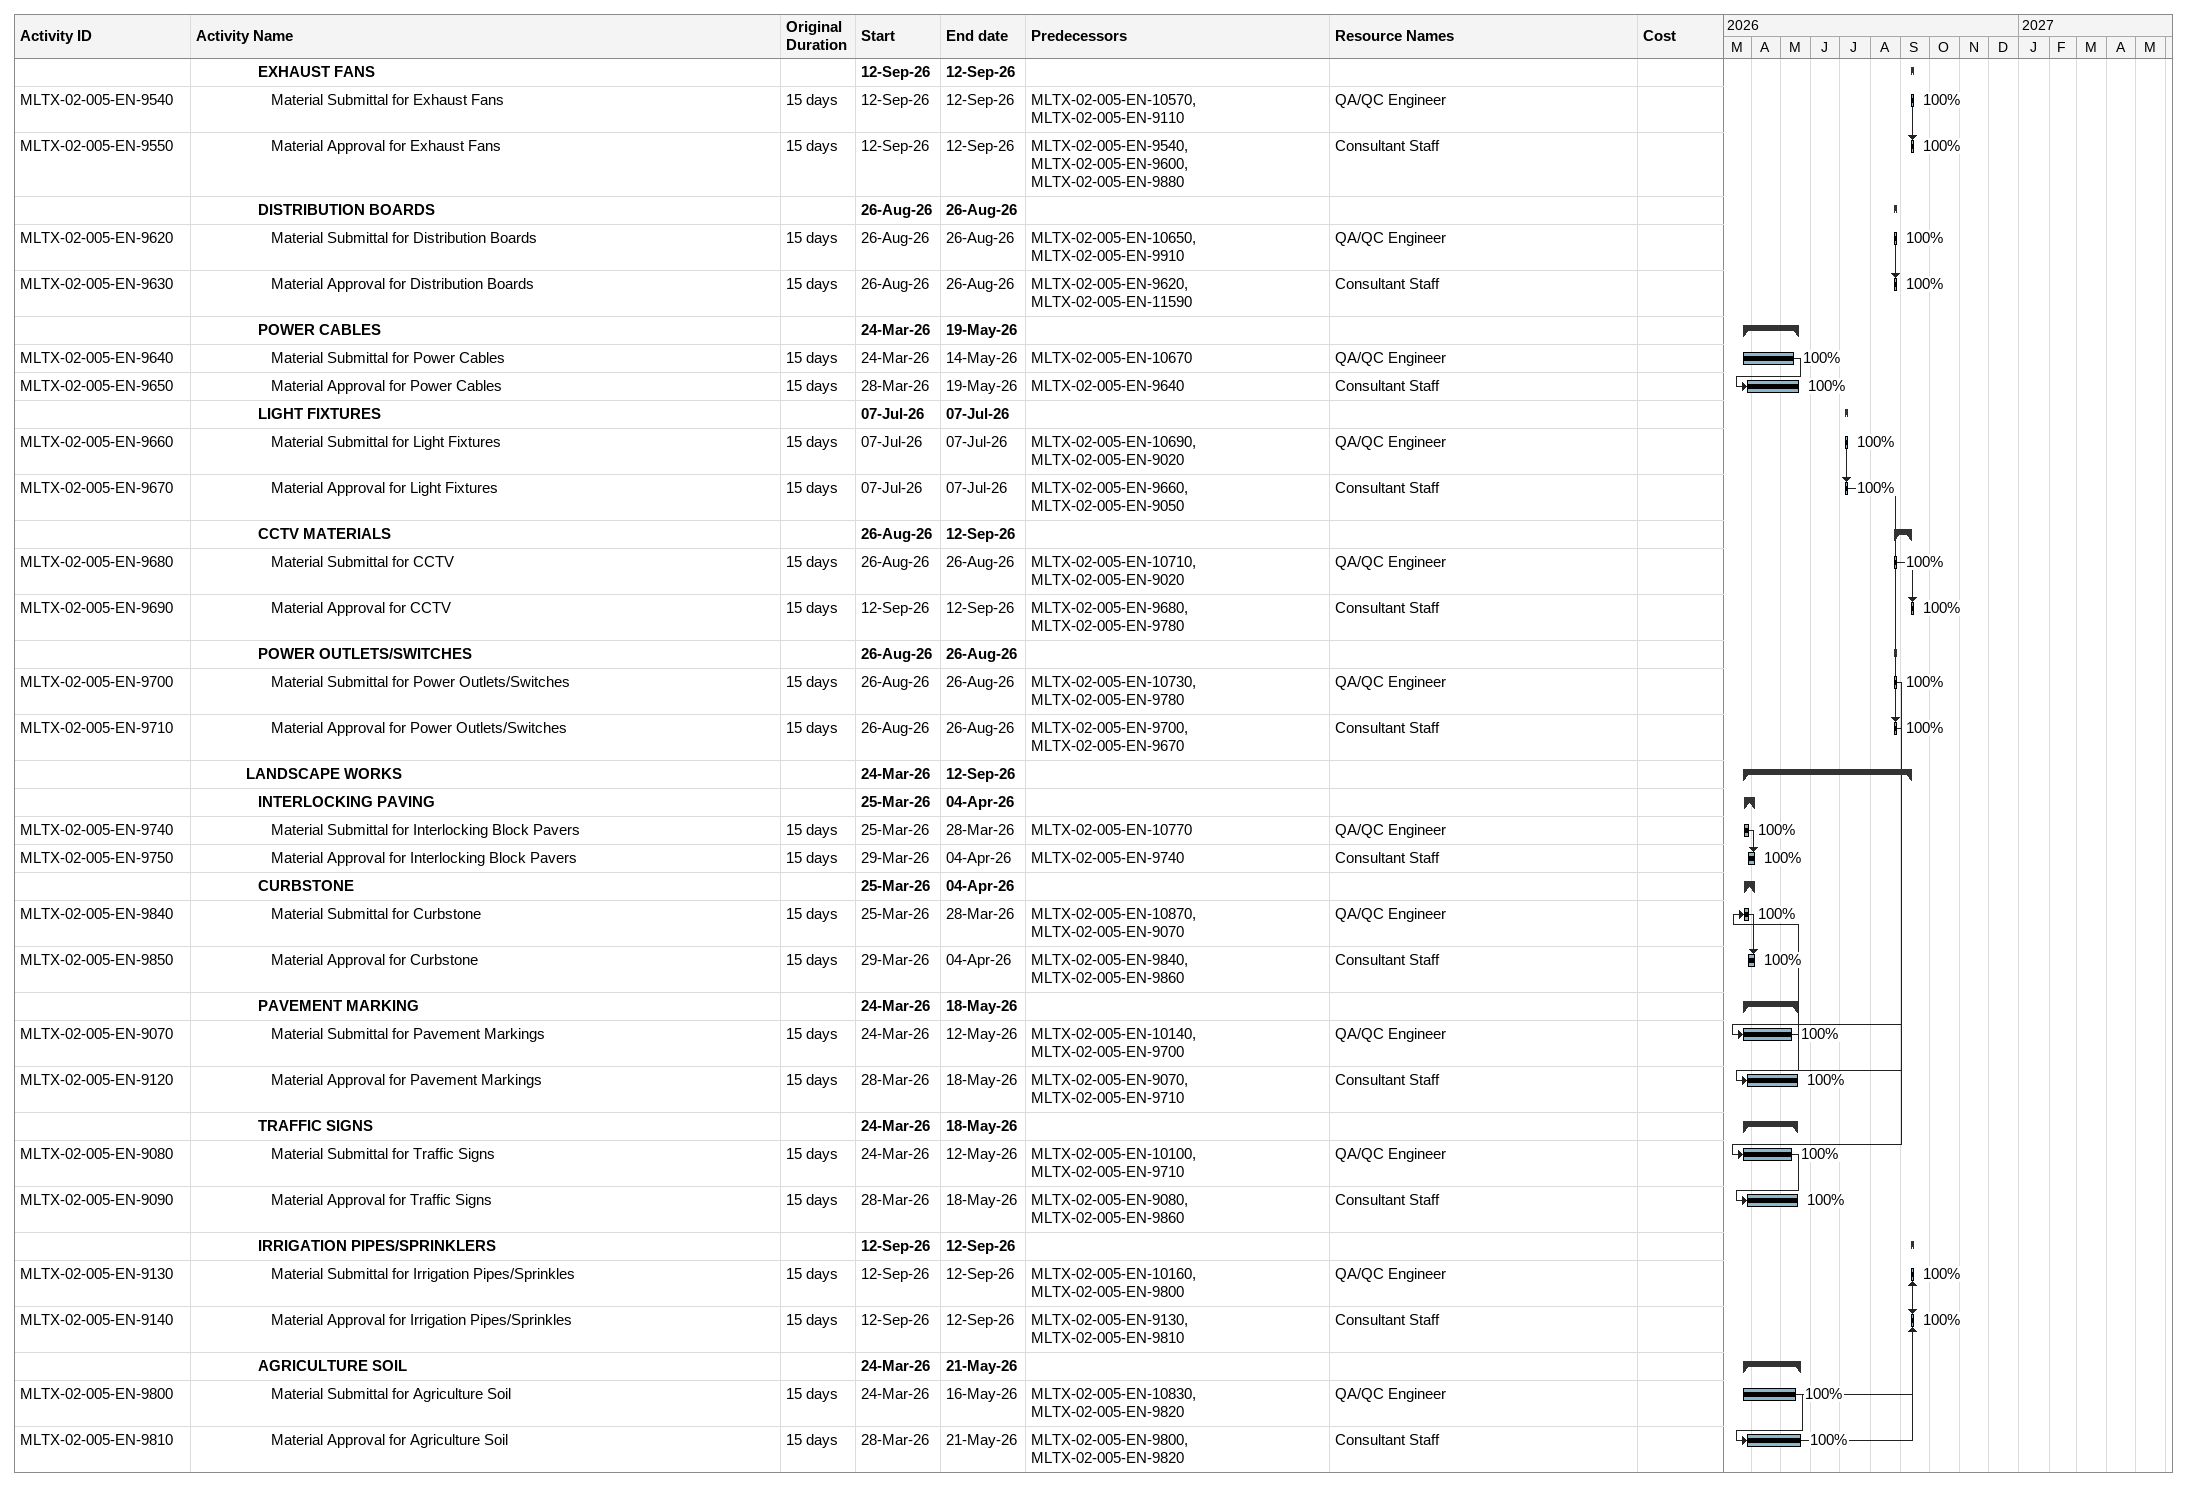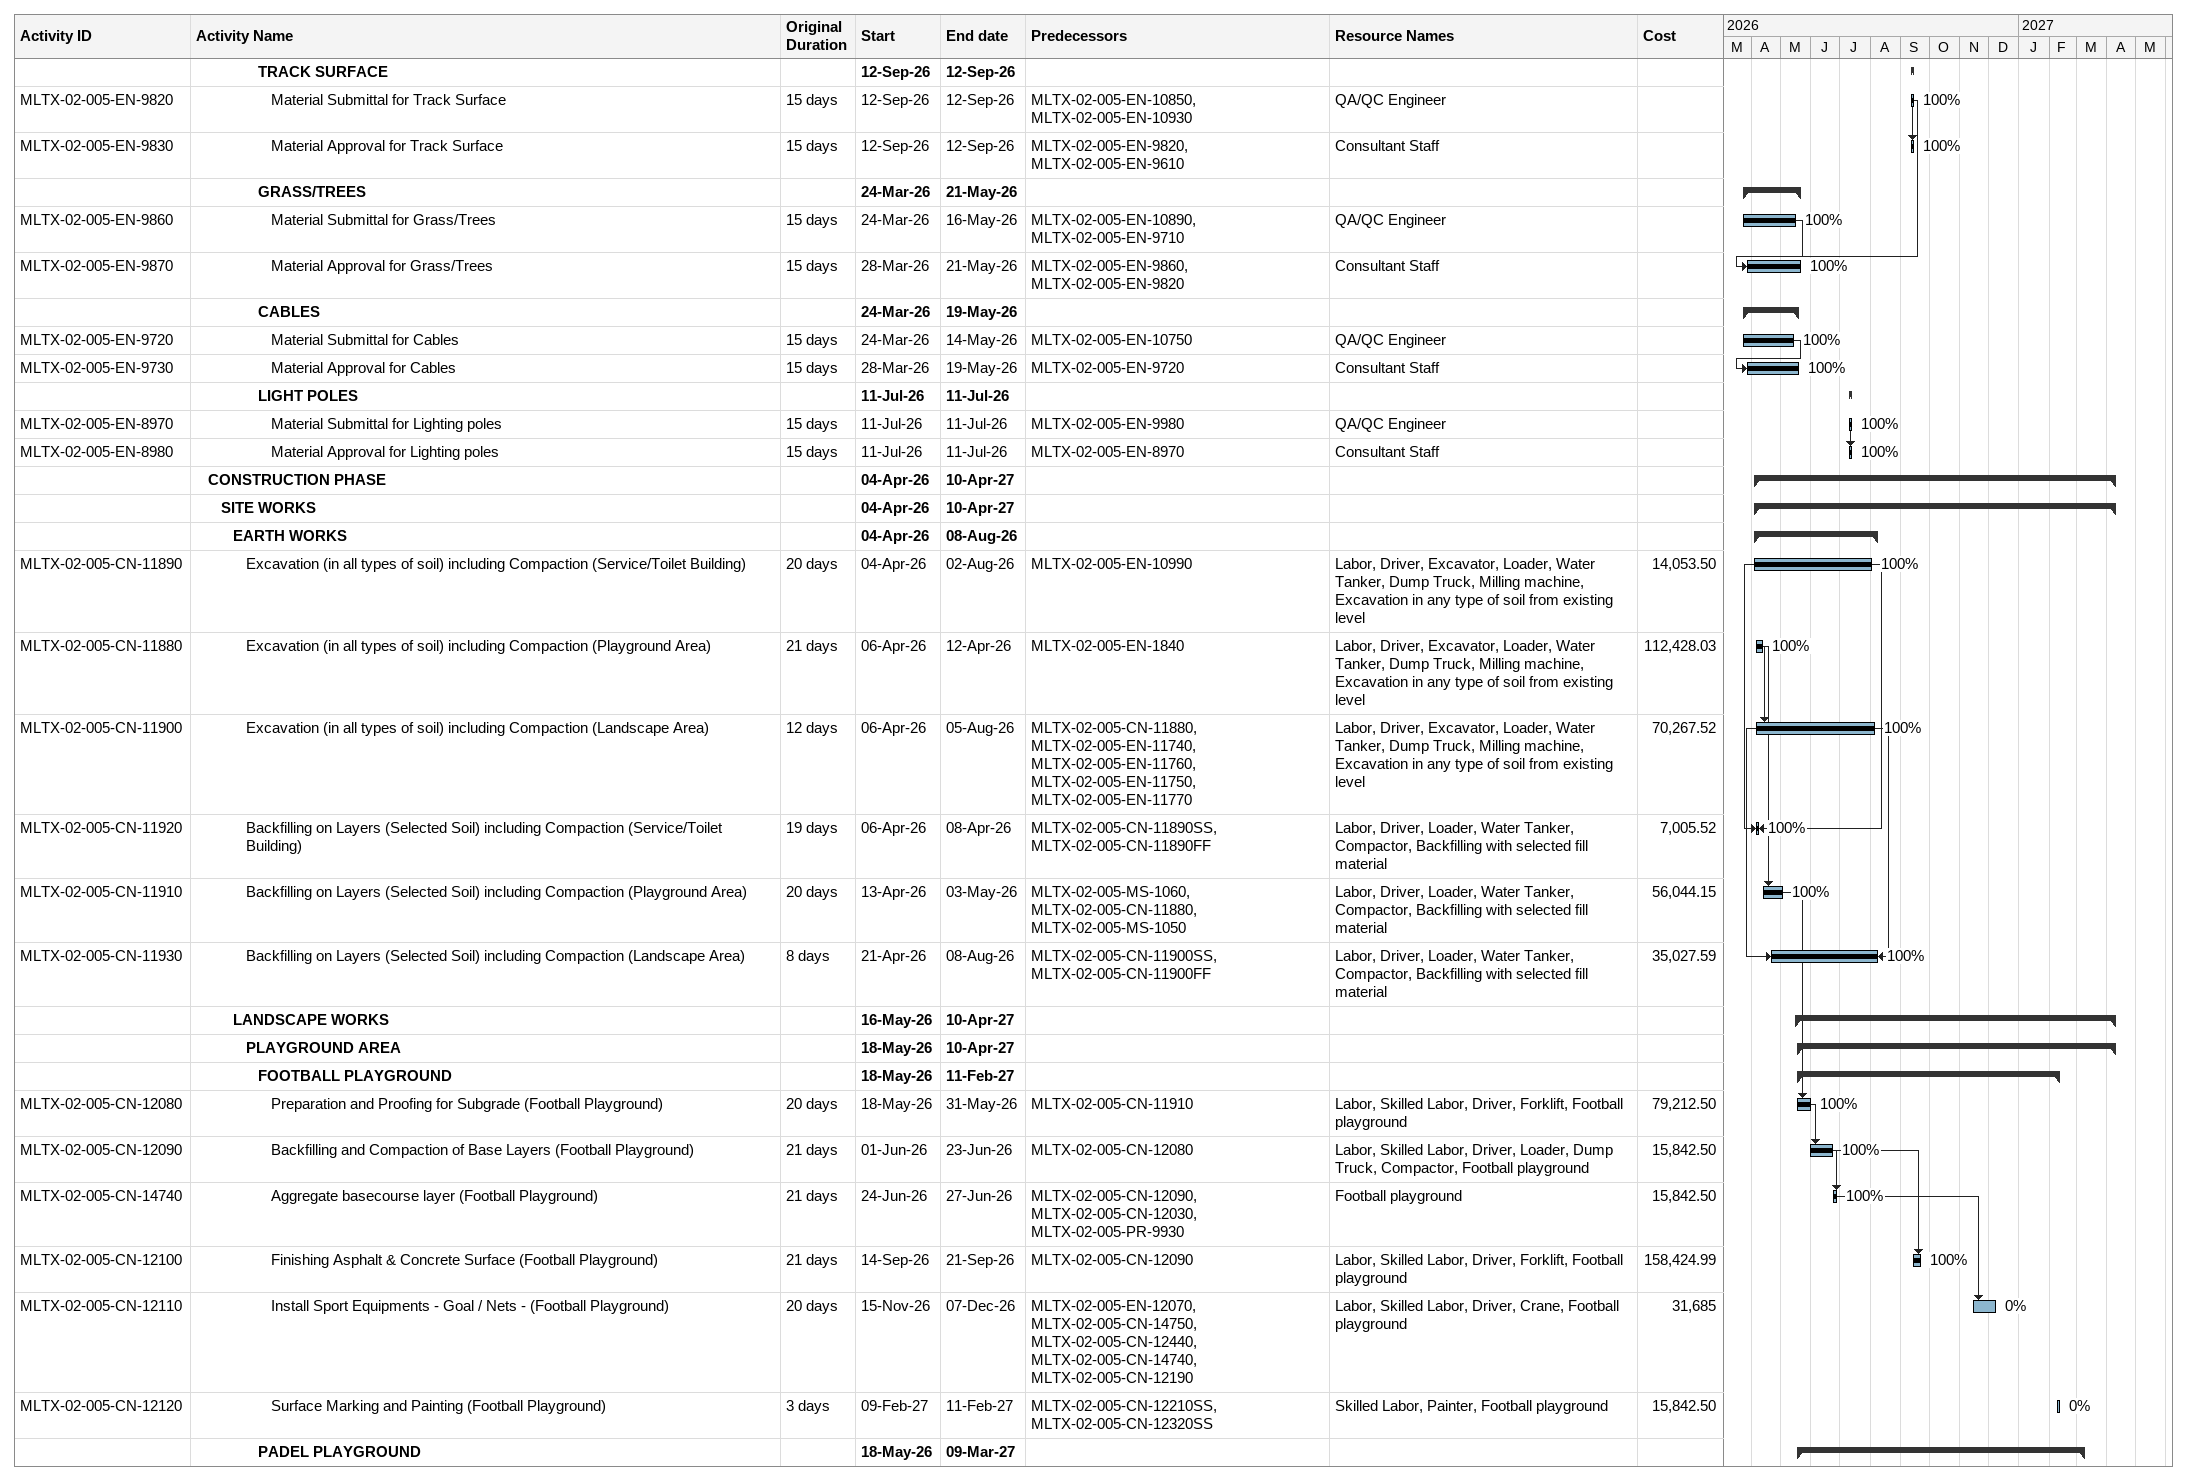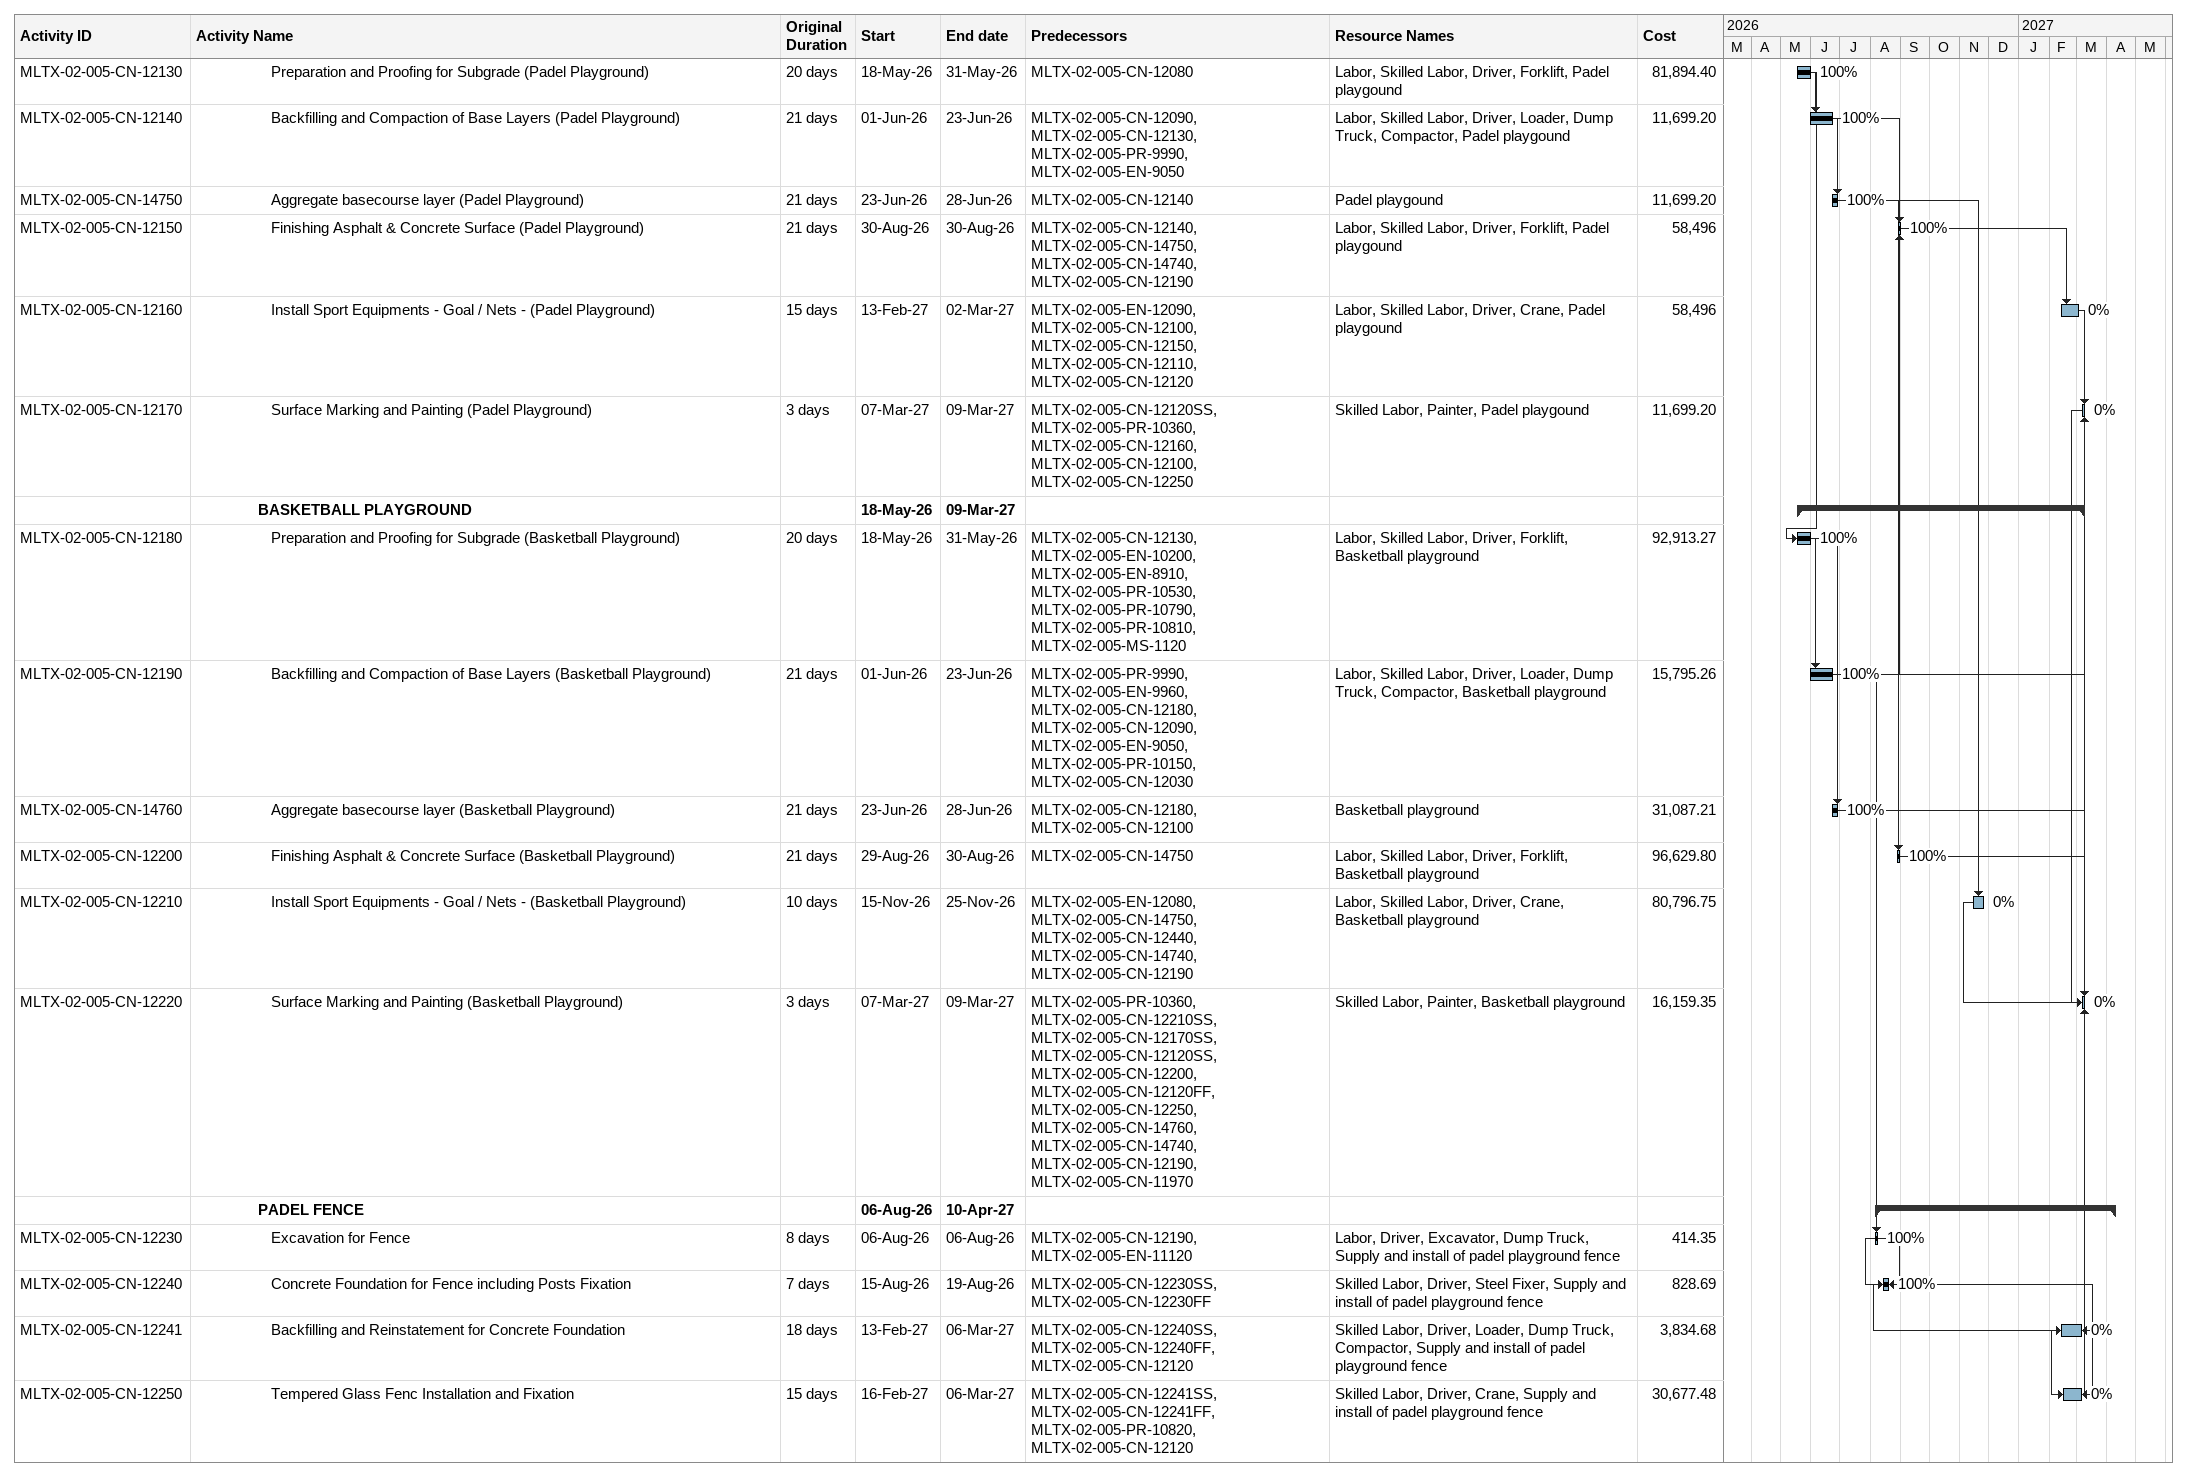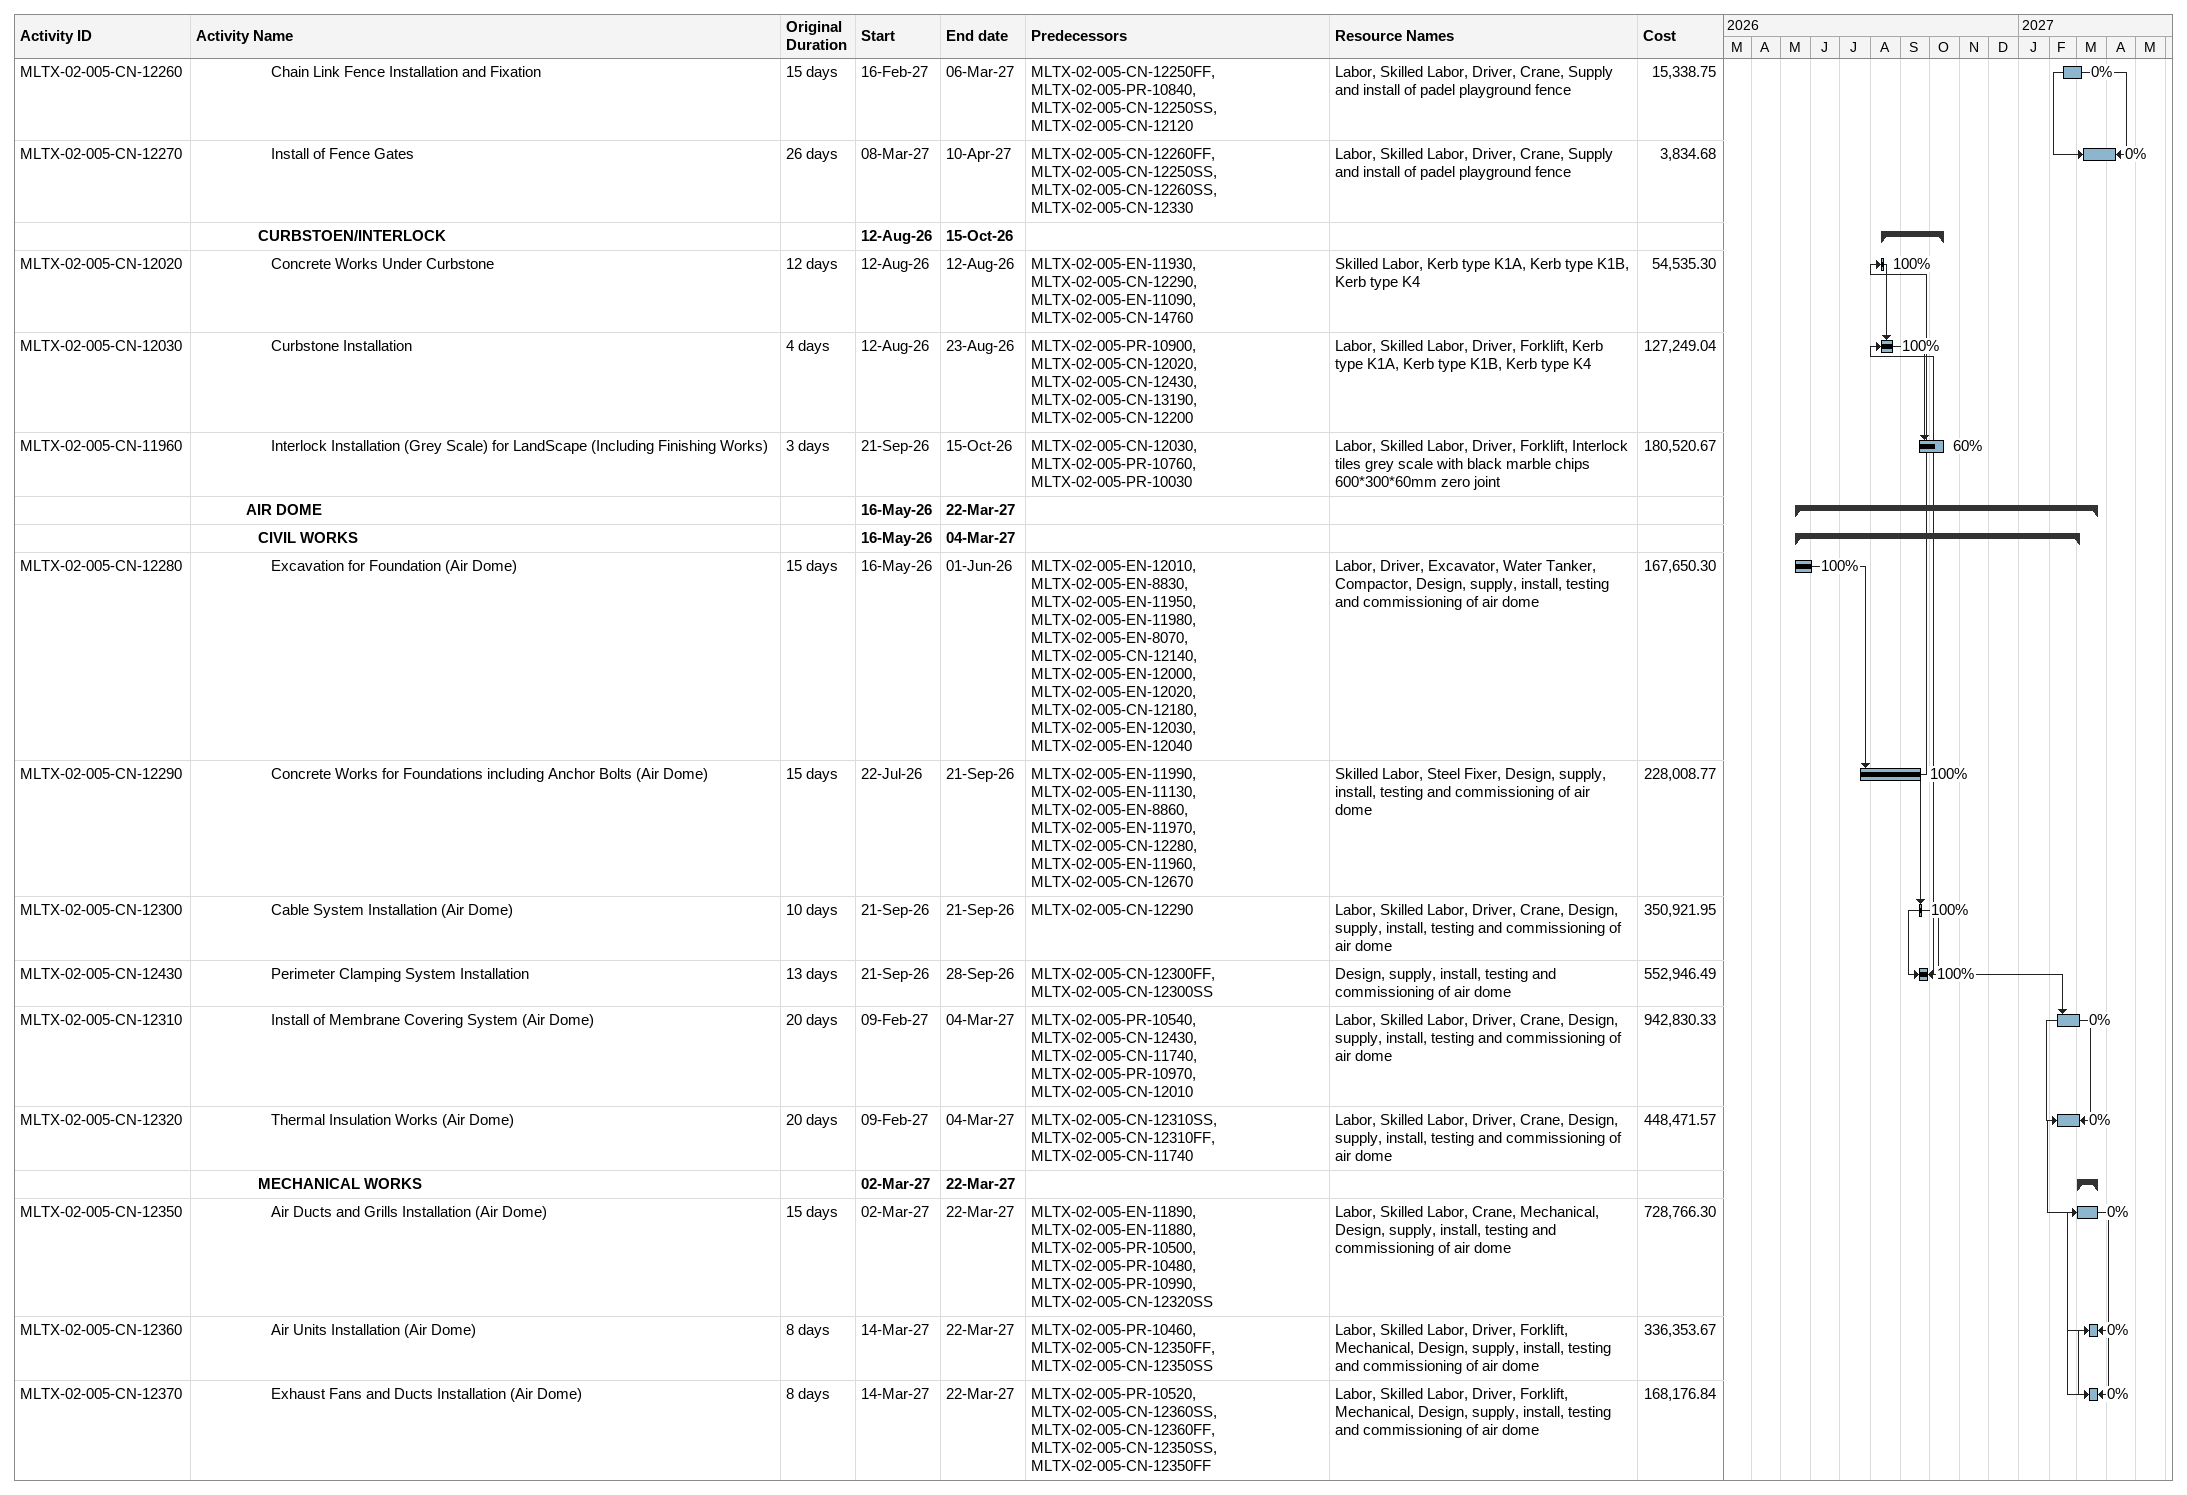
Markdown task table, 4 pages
| ID | Level | Task | Original duration | Start | Finish | Predecessors | Resources | % complete | Cost |
|---|---|---|---|---|---|---|---|---|---|
|  | 6 | **EXHAUST FANS** |  | 2026-09-12 | 2026-09-12 |  |  |  |  |
| MLTX-02-005-EN-9540 | 7 | Material Submittal for Exhaust Fans | 15d | 2026-09-12 | 2026-09-12 | MLTX-02-005-EN-10570, MLTX-02-005-EN-9110 | QA/QC Engineer | 100 |  |
| MLTX-02-005-EN-9550 | 7 | Material Approval for Exhaust Fans | 15d | 2026-09-12 | 2026-09-12 | MLTX-02-005-EN-9540, MLTX-02-005-EN-9600, MLTX-02-005-EN-9880 | Consultant Staff | 100 |  |
|  | 6 | **DISTRIBUTION BOARDS** |  | 2026-08-26 | 2026-08-26 |  |  |  |  |
| MLTX-02-005-EN-9620 | 7 | Material Submittal for Distribution Boards | 15d | 2026-08-26 | 2026-08-26 | MLTX-02-005-EN-10650, MLTX-02-005-EN-9910 | QA/QC Engineer | 100 |  |
| MLTX-02-005-EN-9630 | 7 | Material Approval for Distribution Boards | 15d | 2026-08-26 | 2026-08-26 | MLTX-02-005-EN-9620, MLTX-02-005-EN-11590 | Consultant Staff | 100 |  |
|  | 6 | **POWER CABLES** |  | 2026-03-24 | 2026-05-19 |  |  |  |  |
| MLTX-02-005-EN-9640 | 7 | Material Submittal for Power Cables | 15d | 2026-03-24 | 2026-05-14 | MLTX-02-005-EN-10670 | QA/QC Engineer | 100 |  |
| MLTX-02-005-EN-9650 | 7 | Material Approval for Power Cables | 15d | 2026-03-28 | 2026-05-19 | MLTX-02-005-EN-9640 | Consultant Staff | 100 |  |
|  | 6 | **LIGHT FIXTURES** |  | 2026-07-07 | 2026-07-07 |  |  |  |  |
| MLTX-02-005-EN-9660 | 7 | Material Submittal for Light Fixtures | 15d | 2026-07-07 | 2026-07-07 | MLTX-02-005-EN-10690, MLTX-02-005-EN-9020 | QA/QC Engineer | 100 |  |
| MLTX-02-005-EN-9670 | 7 | Material Approval for Light Fixtures | 15d | 2026-07-07 | 2026-07-07 | MLTX-02-005-EN-9660, MLTX-02-005-EN-9050 | Consultant Staff | 100 |  |
|  | 6 | **CCTV MATERIALS** |  | 2026-08-26 | 2026-09-12 |  |  |  |  |
| MLTX-02-005-EN-9680 | 7 | Material Submittal for CCTV | 15d | 2026-08-26 | 2026-08-26 | MLTX-02-005-EN-10710, MLTX-02-005-EN-9020 | QA/QC Engineer | 100 |  |
| MLTX-02-005-EN-9690 | 7 | Material Approval for CCTV | 15d | 2026-09-12 | 2026-09-12 | MLTX-02-005-EN-9680, MLTX-02-005-EN-9780 | Consultant Staff | 100 |  |
|  | 6 | **POWER OUTLETS/SWITCHES** |  | 2026-08-26 | 2026-08-26 |  |  |  |  |
| MLTX-02-005-EN-9700 | 7 | Material Submittal for Power Outlets/Switches | 15d | 2026-08-26 | 2026-08-26 | MLTX-02-005-EN-10730, MLTX-02-005-EN-9780 | QA/QC Engineer | 100 |  |
| MLTX-02-005-EN-9710 | 7 | Material Approval for Power Outlets/Switches | 15d | 2026-08-26 | 2026-08-26 | MLTX-02-005-EN-9700, MLTX-02-005-EN-9670 | Consultant Staff | 100 |  |
|  | 5 | **LANDSCAPE WORKS** |  | 2026-03-24 | 2026-09-12 |  |  |  |  |
|  | 6 | **INTERLOCKING PAVING** |  | 2026-03-25 | 2026-04-04 |  |  |  |  |
| MLTX-02-005-EN-9740 | 7 | Material Submittal for Interlocking Block Pavers | 15d | 2026-03-25 | 2026-03-28 | MLTX-02-005-EN-10770 | QA/QC Engineer | 100 |  |
| MLTX-02-005-EN-9750 | 7 | Material Approval for Interlocking Block Pavers | 15d | 2026-03-29 | 2026-04-04 | MLTX-02-005-EN-9740 | Consultant Staff | 100 |  |
|  | 6 | **CURBSTONE** |  | 2026-03-25 | 2026-04-04 |  |  |  |  |
| MLTX-02-005-EN-9840 | 7 | Material Submittal for Curbstone | 15d | 2026-03-25 | 2026-03-28 | MLTX-02-005-EN-10870, MLTX-02-005-EN-9070 | QA/QC Engineer | 100 |  |
| MLTX-02-005-EN-9850 | 7 | Material Approval for Curbstone | 15d | 2026-03-29 | 2026-04-04 | MLTX-02-005-EN-9840, MLTX-02-005-EN-9860 | Consultant Staff | 100 |  |
|  | 6 | **PAVEMENT MARKING** |  | 2026-03-24 | 2026-05-18 |  |  |  |  |
| MLTX-02-005-EN-9070 | 7 | Material Submittal for Pavement Markings | 15d | 2026-03-24 | 2026-05-12 | MLTX-02-005-EN-10140, MLTX-02-005-EN-9700 | QA/QC Engineer | 100 |  |
| MLTX-02-005-EN-9120 | 7 | Material Approval for Pavement Markings | 15d | 2026-03-28 | 2026-05-18 | MLTX-02-005-EN-9070, MLTX-02-005-EN-9710 | Consultant Staff | 100 |  |
|  | 6 | **TRAFFIC SIGNS** |  | 2026-03-24 | 2026-05-18 |  |  |  |  |
| MLTX-02-005-EN-9080 | 7 | Material Submittal for Traffic Signs | 15d | 2026-03-24 | 2026-05-12 | MLTX-02-005-EN-10100, MLTX-02-005-EN-9710 | QA/QC Engineer | 100 |  |
| MLTX-02-005-EN-9090 | 7 | Material Approval for Traffic Signs | 15d | 2026-03-28 | 2026-05-18 | MLTX-02-005-EN-9080, MLTX-02-005-EN-9860 | Consultant Staff | 100 |  |
|  | 6 | **IRRIGATION PIPES/SPRINKLERS** |  | 2026-09-12 | 2026-09-12 |  |  |  |  |
| MLTX-02-005-EN-9130 | 7 | Material Submittal for Irrigation Pipes/Sprinkles | 15d | 2026-09-12 | 2026-09-12 | MLTX-02-005-EN-10160, MLTX-02-005-EN-9800 | QA/QC Engineer | 100 |  |
| MLTX-02-005-EN-9140 | 7 | Material Approval for Irrigation Pipes/Sprinkles | 15d | 2026-09-12 | 2026-09-12 | MLTX-02-005-EN-9130, MLTX-02-005-EN-9810 | Consultant Staff | 100 |  |
|  | 6 | **AGRICULTURE SOIL** |  | 2026-03-24 | 2026-05-21 |  |  |  |  |
| MLTX-02-005-EN-9800 | 7 | Material Submittal for Agriculture Soil | 15d | 2026-03-24 | 2026-05-16 | MLTX-02-005-EN-10830, MLTX-02-005-EN-9820 | QA/QC Engineer | 100 |  |
| MLTX-02-005-EN-9810 | 7 | Material Approval for Agriculture Soil | 15d | 2026-03-28 | 2026-05-21 | MLTX-02-005-EN-9800, MLTX-02-005-EN-9820 | Consultant Staff | 100 |  |
|  | 6 | **TRACK SURFACE** |  | 2026-09-12 | 2026-09-12 |  |  |  |  |
| MLTX-02-005-EN-9820 | 7 | Material Submittal for Track Surface | 15d | 2026-09-12 | 2026-09-12 | MLTX-02-005-EN-10850, MLTX-02-005-EN-10930 | QA/QC Engineer | 100 |  |
| MLTX-02-005-EN-9830 | 7 | Material Approval for Track Surface | 15d | 2026-09-12 | 2026-09-12 | MLTX-02-005-EN-9820, MLTX-02-005-EN-9610 | Consultant Staff | 100 |  |
|  | 6 | **GRASS/TREES** |  | 2026-03-24 | 2026-05-21 |  |  |  |  |
| MLTX-02-005-EN-9860 | 7 | Material Submittal for Grass/Trees | 15d | 2026-03-24 | 2026-05-16 | MLTX-02-005-EN-10890, MLTX-02-005-EN-9710 | QA/QC Engineer | 100 |  |
| MLTX-02-005-EN-9870 | 7 | Material Approval for Grass/Trees | 15d | 2026-03-28 | 2026-05-21 | MLTX-02-005-EN-9860, MLTX-02-005-EN-9820 | Consultant Staff | 100 |  |
|  | 6 | **CABLES** |  | 2026-03-24 | 2026-05-19 |  |  |  |  |
| MLTX-02-005-EN-9720 | 7 | Material Submittal for Cables | 15d | 2026-03-24 | 2026-05-14 | MLTX-02-005-EN-10750 | QA/QC Engineer | 100 |  |
| MLTX-02-005-EN-9730 | 7 | Material Approval for Cables | 15d | 2026-03-28 | 2026-05-19 | MLTX-02-005-EN-9720 | Consultant Staff | 100 |  |
|  | 6 | **LIGHT POLES** |  | 2026-07-11 | 2026-07-11 |  |  |  |  |
| MLTX-02-005-EN-8970 | 7 | Material Submittal for Lighting poles | 15d | 2026-07-11 | 2026-07-11 | MLTX-02-005-EN-9980 | QA/QC Engineer | 100 |  |
| MLTX-02-005-EN-8980 | 7 | Material Approval for Lighting poles | 15d | 2026-07-11 | 2026-07-11 | MLTX-02-005-EN-8970 | Consultant Staff | 100 |  |
|  | 2 | **CONSTRUCTION PHASE** |  | 2026-04-04 | 2027-04-10 |  |  |  |  |
|  | 3 | **SITE WORKS** |  | 2026-04-04 | 2027-04-10 |  |  |  |  |
|  | 4 | **EARTH WORKS** |  | 2026-04-04 | 2026-08-08 |  |  |  |  |
| MLTX-02-005-CN-11890 | 5 | Excavation (in all types of soil) including Compaction (Service/Toilet Building) | 20d | 2026-04-04 | 2026-08-02 | MLTX-02-005-EN-10990 | Labor, Driver, Excavator, Loader, Water Tanker, Dump Truck, Milling machine, Excavation in any type of soil from existing level | 100 | 14053.50 |
| MLTX-02-005-CN-11880 | 5 | Excavation (in all types of soil) including Compaction (Playground Area) | 21d | 2026-04-06 | 2026-04-12 | MLTX-02-005-EN-1840 | Labor, Driver, Excavator, Loader, Water Tanker, Dump Truck, Milling machine, Excavation in any type of soil from existing level | 100 | 112428.03 |
| MLTX-02-005-CN-11900 | 5 | Excavation (in all types of soil) including Compaction (Landscape Area) | 12d | 2026-04-06 | 2026-08-05 | MLTX-02-005-CN-11880, MLTX-02-005-EN-11740, MLTX-02-005-EN-11760, MLTX-02-005-EN-11750, MLTX-02-005-EN-11770 | Labor, Driver, Excavator, Loader, Water Tanker, Dump Truck, Milling machine, Excavation in any type of soil from existing level | 100 | 70267.52 |
| MLTX-02-005-CN-11920 | 5 | Backfilling on Layers (Selected Soil) including Compaction (Service/Toilet Building) | 19d | 2026-04-06 | 2026-04-08 | MLTX-02-005-CN-11890SS, MLTX-02-005-CN-11890FF | Labor, Driver, Loader, Water Tanker, Compactor, Backfilling with selected fill material | 100 | 7005.52 |
| MLTX-02-005-CN-11910 | 5 | Backfilling on Layers (Selected Soil) including Compaction (Playground Area) | 20d | 2026-04-13 | 2026-05-03 | MLTX-02-005-MS-1060, MLTX-02-005-CN-11880, MLTX-02-005-MS-1050 | Labor, Driver, Loader, Water Tanker, Compactor, Backfilling with selected fill material | 100 | 56044.15 |
| MLTX-02-005-CN-11930 | 5 | Backfilling on Layers (Selected Soil) including Compaction (Landscape Area) | 8d | 2026-04-21 | 2026-08-08 | MLTX-02-005-CN-11900SS, MLTX-02-005-CN-11900FF | Labor, Driver, Loader, Water Tanker, Compactor, Backfilling with selected fill material | 100 | 35027.59 |
|  | 4 | **LANDSCAPE WORKS** |  | 2026-05-16 | 2027-04-10 |  |  |  |  |
|  | 5 | **PLAYGROUND AREA** |  | 2026-05-18 | 2027-04-10 |  |  |  |  |
|  | 6 | **FOOTBALL PLAYGROUND** |  | 2026-05-18 | 2027-02-11 |  |  |  |  |
| MLTX-02-005-CN-12080 | 7 | Preparation and Proofing for Subgrade (Football Playground) | 20d | 2026-05-18 | 2026-05-31 | MLTX-02-005-CN-11910 | Labor, Skilled Labor, Driver, Forklift, Football playground | 100 | 79212.50 |
| MLTX-02-005-CN-12090 | 7 | Backfilling and Compaction of Base Layers (Football Playground) | 21d | 2026-06-01 | 2026-06-23 | MLTX-02-005-CN-12080 | Labor, Skilled Labor, Driver, Loader, Dump Truck, Compactor, Football playground | 100 | 15842.50 |
| MLTX-02-005-CN-14740 | 7 | Aggregate basecourse layer (Football Playground) | 21d | 2026-06-24 | 2026-06-27 | MLTX-02-005-CN-12090, MLTX-02-005-CN-12030, MLTX-02-005-PR-9930 | Football playground | 100 | 15842.50 |
| MLTX-02-005-CN-12100 | 7 | Finishing Asphalt & Concrete Surface (Football Playground) | 21d | 2026-09-14 | 2026-09-21 | MLTX-02-005-CN-12090 | Labor, Skilled Labor, Driver, Forklift, Football playground | 100 | 158424.99 |
| MLTX-02-005-CN-12110 | 7 | Install Sport Equipments - Goal / Nets - (Football Playground) | 20d | 2026-11-15 | 2026-12-07 | MLTX-02-005-EN-12070, MLTX-02-005-CN-14750, MLTX-02-005-CN-12440, MLTX-02-005-CN-14740, MLTX-02-005-CN-12190 | Labor, Skilled Labor, Driver, Crane, Football playground | 0 | 31685 |
| MLTX-02-005-CN-12120 | 7 | Surface Marking and Painting (Football Playground) | 3d | 2027-02-09 | 2027-02-11 | MLTX-02-005-CN-12210SS, MLTX-02-005-CN-12320SS | Skilled Labor, Painter, Football playground | 0 | 15842.50 |
|  | 6 | **PADEL PLAYGROUND** |  | 2026-05-18 | 2027-03-09 |  |  |  |  |
| MLTX-02-005-CN-12130 | 7 | Preparation and Proofing for Subgrade (Padel Playground) | 20d | 2026-05-18 | 2026-05-31 | MLTX-02-005-CN-12080 | Labor, Skilled Labor, Driver, Forklift, Padel playgound | 100 | 81894.40 |
| MLTX-02-005-CN-12140 | 7 | Backfilling and Compaction of Base Layers (Padel Playground) | 21d | 2026-06-01 | 2026-06-23 | MLTX-02-005-CN-12090, MLTX-02-005-CN-12130, MLTX-02-005-PR-9990, MLTX-02-005-EN-9050 | Labor, Skilled Labor, Driver, Loader, Dump Truck, Compactor, Padel playgound | 100 | 11699.20 |
| MLTX-02-005-CN-14750 | 7 | Aggregate basecourse layer (Padel Playground) | 21d | 2026-06-23 | 2026-06-28 | MLTX-02-005-CN-12140 | Padel playgound | 100 | 11699.20 |
| MLTX-02-005-CN-12150 | 7 | Finishing Asphalt & Concrete Surface (Padel Playground) | 21d | 2026-08-30 | 2026-08-30 | MLTX-02-005-CN-12140, MLTX-02-005-CN-14750, MLTX-02-005-CN-14740, MLTX-02-005-CN-12190 | Labor, Skilled Labor, Driver, Forklift, Padel playgound | 100 | 58496 |
| MLTX-02-005-CN-12160 | 7 | Install Sport Equipments - Goal / Nets - (Padel Playground) | 15d | 2027-02-13 | 2027-03-02 | MLTX-02-005-EN-12090, MLTX-02-005-CN-12100, MLTX-02-005-CN-12150, MLTX-02-005-CN-12110, MLTX-02-005-CN-12120 | Labor, Skilled Labor, Driver, Crane, Padel playgound | 0 | 58496 |
| MLTX-02-005-CN-12170 | 7 | Surface Marking and Painting (Padel Playground) | 3d | 2027-03-07 | 2027-03-09 | MLTX-02-005-CN-12120SS, MLTX-02-005-PR-10360, MLTX-02-005-CN-12160, MLTX-02-005-CN-12100, MLTX-02-005-CN-12250 | Skilled Labor, Painter, Padel playgound | 0 | 11699.20 |
|  | 6 | **BASKETBALL PLAYGROUND** |  | 2026-05-18 | 2027-03-09 |  |  |  |  |
| MLTX-02-005-CN-12180 | 7 | Preparation and Proofing for Subgrade (Basketball Playground) | 20d | 2026-05-18 | 2026-05-31 | MLTX-02-005-CN-12130, MLTX-02-005-EN-10200, MLTX-02-005-EN-8910, MLTX-02-005-PR-10530, MLTX-02-005-PR-10790, MLTX-02-005-PR-10810, MLTX-02-005-MS-1120 | Labor, Skilled Labor, Driver, Forklift, Basketball playground | 100 | 92913.27 |
| MLTX-02-005-CN-12190 | 7 | Backfilling and Compaction of Base Layers (Basketball Playground) | 21d | 2026-06-01 | 2026-06-23 | MLTX-02-005-PR-9990, MLTX-02-005-EN-9960, MLTX-02-005-CN-12180, MLTX-02-005-CN-12090, MLTX-02-005-EN-9050, MLTX-02-005-PR-10150, MLTX-02-005-CN-12030 | Labor, Skilled Labor, Driver, Loader, Dump Truck, Compactor, Basketball playground | 100 | 15795.26 |
| MLTX-02-005-CN-14760 | 7 | Aggregate basecourse layer (Basketball Playground) | 21d | 2026-06-23 | 2026-06-28 | MLTX-02-005-CN-12180, MLTX-02-005-CN-12100 | Basketball playground | 100 | 31087.21 |
| MLTX-02-005-CN-12200 | 7 | Finishing Asphalt & Concrete Surface (Basketball Playground) | 21d | 2026-08-29 | 2026-08-30 | MLTX-02-005-CN-14750 | Labor, Skilled Labor, Driver, Forklift, Basketball playground | 100 | 96629.80 |
| MLTX-02-005-CN-12210 | 7 | Install Sport Equipments - Goal / Nets - (Basketball Playground) | 10d | 2026-11-15 | 2026-11-25 | MLTX-02-005-EN-12080, MLTX-02-005-CN-14750, MLTX-02-005-CN-12440, MLTX-02-005-CN-14740, MLTX-02-005-CN-12190 | Labor, Skilled Labor, Driver, Crane, Basketball playground | 0 | 80796.75 |
| MLTX-02-005-CN-12220 | 7 | Surface Marking and Painting (Basketball Playground) | 3d | 2027-03-07 | 2027-03-09 | MLTX-02-005-PR-10360, MLTX-02-005-CN-12210SS, MLTX-02-005-CN-12170SS, MLTX-02-005-CN-12120SS, MLTX-02-005-CN-12200, MLTX-02-005-CN-12120FF, MLTX-02-005-CN-12250, MLTX-02-005-CN-14760, MLTX-02-005-CN-14740, MLTX-02-005-CN-12190, MLTX-02-005-CN-11970 | Skilled Labor, Painter, Basketball playground | 0 | 16159.35 |
|  | 6 | **PADEL FENCE** |  | 2026-08-06 | 2027-04-10 |  |  |  |  |
| MLTX-02-005-CN-12230 | 7 | Excavation for Fence | 8d | 2026-08-06 | 2026-08-06 | MLTX-02-005-CN-12190, MLTX-02-005-EN-11120 | Labor, Driver, Excavator, Dump Truck, Supply and install of padel playground fence | 100 | 414.35 |
| MLTX-02-005-CN-12240 | 7 | Concrete Foundation for Fence including Posts Fixation | 7d | 2026-08-15 | 2026-08-19 | MLTX-02-005-CN-12230SS, MLTX-02-005-CN-12230FF | Skilled Labor, Driver, Steel Fixer, Supply and install of padel playground fence | 100 | 828.69 |
| MLTX-02-005-CN-12241 | 7 | Backfilling and Reinstatement for Concrete Foundation | 18d | 2027-02-13 | 2027-03-06 | MLTX-02-005-CN-12240SS, MLTX-02-005-CN-12240FF, MLTX-02-005-CN-12120 | Skilled Labor, Driver, Loader, Dump Truck, Compactor, Supply and install of padel playground fence | 0 | 3834.68 |
| MLTX-02-005-CN-12250 | 7 | Tempered Glass Fenc Installation and Fixation | 15d | 2027-02-16 | 2027-03-06 | MLTX-02-005-CN-12241SS, MLTX-02-005-CN-12241FF, MLTX-02-005-PR-10820, MLTX-02-005-CN-12120 | Skilled Labor, Driver, Crane, Supply and install of padel playground fence | 0 | 30677.48 |
| MLTX-02-005-CN-12260 | 7 | Chain Link Fence Installation and Fixation | 15d | 2027-02-16 | 2027-03-06 | MLTX-02-005-CN-12250FF, MLTX-02-005-PR-10840, MLTX-02-005-CN-12250SS, MLTX-02-005-CN-12120 | Labor, Skilled Labor, Driver, Crane, Supply and install of padel playground fence | 0 | 15338.75 |
| MLTX-02-005-CN-12270 | 7 | Install of Fence Gates | 26d | 2027-03-08 | 2027-04-10 | MLTX-02-005-CN-12260FF, MLTX-02-005-CN-12250SS, MLTX-02-005-CN-12260SS, MLTX-02-005-CN-12330 | Labor, Skilled Labor, Driver, Crane, Supply and install of padel playground fence | 0 | 3834.68 |
|  | 6 | **CURBSTOEN/INTERLOCK** |  | 2026-08-12 | 2026-10-15 |  |  |  |  |
| MLTX-02-005-CN-12020 | 7 | Concrete Works Under Curbstone | 12d | 2026-08-12 | 2026-08-12 | MLTX-02-005-EN-11930, MLTX-02-005-CN-12290, MLTX-02-005-EN-11090, MLTX-02-005-CN-14760 | Skilled Labor, Kerb type K1A, Kerb type K1B, Kerb type K4 | 100 | 54535.30 |
| MLTX-02-005-CN-12030 | 7 | Curbstone Installation | 4d | 2026-08-12 | 2026-08-23 | MLTX-02-005-PR-10900, MLTX-02-005-CN-12020, MLTX-02-005-CN-12430, MLTX-02-005-CN-13190, MLTX-02-005-CN-12200 | Labor, Skilled Labor, Driver, Forklift, Kerb type K1A, Kerb type K1B, Kerb type K4 | 100 | 127249.04 |
| MLTX-02-005-CN-11960 | 7 | Interlock Installation (Grey Scale) for LandScape (Including Finishing Works) | 3d | 2026-09-21 | 2026-10-15 | MLTX-02-005-CN-12030, MLTX-02-005-PR-10760, MLTX-02-005-PR-10030 | Labor, Skilled Labor, Driver, Forklift, Interlock tiles grey scale with black marble chips 600*300*60mm zero joint | 60 | 180520.67 |
|  | 5 | **AIR DOME** |  | 2026-05-16 | 2027-03-22 |  |  |  |  |
|  | 6 | **CIVIL WORKS** |  | 2026-05-16 | 2027-03-04 |  |  |  |  |
| MLTX-02-005-CN-12280 | 7 | Excavation for Foundation (Air Dome) | 15d | 2026-05-16 | 2026-06-01 | MLTX-02-005-EN-12010, MLTX-02-005-EN-8830, MLTX-02-005-EN-11950, MLTX-02-005-EN-11980, MLTX-02-005-EN-8070, MLTX-02-005-CN-12140, MLTX-02-005-EN-12000, MLTX-02-005-EN-12020, MLTX-02-005-CN-12180, MLTX-02-005-EN-12030, MLTX-02-005-EN-12040 | Labor, Driver, Excavator, Water Tanker, Compactor, Design, supply, install, testing and commissioning of air dome | 100 | 167650.30 |
| MLTX-02-005-CN-12290 | 7 | Concrete Works for Foundations including Anchor Bolts (Air Dome) | 15d | 2026-07-22 | 2026-09-21 | MLTX-02-005-EN-11990, MLTX-02-005-EN-11130, MLTX-02-005-EN-8860, MLTX-02-005-EN-11970, MLTX-02-005-CN-12280, MLTX-02-005-EN-11960, MLTX-02-005-CN-12670 | Skilled Labor, Steel Fixer, Design, supply, install, testing and commissioning of air dome | 100 | 228008.77 |
| MLTX-02-005-CN-12300 | 7 | Cable System Installation (Air Dome) | 10d | 2026-09-21 | 2026-09-21 | MLTX-02-005-CN-12290 | Labor, Skilled Labor, Driver, Crane, Design, supply, install, testing and commissioning of air dome | 100 | 350921.95 |
| MLTX-02-005-CN-12430 | 7 | Perimeter Clamping System Installation | 13d | 2026-09-21 | 2026-09-28 | MLTX-02-005-CN-12300FF, MLTX-02-005-CN-12300SS | Design, supply, install, testing and commissioning of air dome | 100 | 552946.49 |
| MLTX-02-005-CN-12310 | 7 | Install of Membrane Covering System (Air Dome) | 20d | 2027-02-09 | 2027-03-04 | MLTX-02-005-PR-10540, MLTX-02-005-CN-12430, MLTX-02-005-CN-11740, MLTX-02-005-PR-10970, MLTX-02-005-CN-12010 | Labor, Skilled Labor, Driver, Crane, Design, supply, install, testing and commissioning of air dome | 0 | 942830.33 |
| MLTX-02-005-CN-12320 | 7 | Thermal Insulation Works (Air Dome) | 20d | 2027-02-09 | 2027-03-04 | MLTX-02-005-CN-12310SS, MLTX-02-005-CN-12310FF, MLTX-02-005-CN-11740 | Labor, Skilled Labor, Driver, Crane, Design, supply, install, testing and commissioning of air dome | 0 | 448471.57 |
|  | 6 | **MECHANICAL WORKS** |  | 2027-03-02 | 2027-03-22 |  |  |  |  |
| MLTX-02-005-CN-12350 | 7 | Air Ducts and Grills Installation (Air Dome) | 15d | 2027-03-02 | 2027-03-22 | MLTX-02-005-EN-11890, MLTX-02-005-EN-11880, MLTX-02-005-PR-10500, MLTX-02-005-PR-10480, MLTX-02-005-PR-10990, MLTX-02-005-CN-12320SS | Labor, Skilled Labor, Crane, Mechanical, Design, supply, install, testing and commissioning of air dome | 0 | 728766.30 |
| MLTX-02-005-CN-12360 | 7 | Air Units Installation (Air Dome) | 8d | 2027-03-14 | 2027-03-22 | MLTX-02-005-PR-10460, MLTX-02-005-CN-12350FF, MLTX-02-005-CN-12350SS | Labor, Skilled Labor, Driver, Forklift, Mechanical, Design, supply, install, testing and commissioning of air dome | 0 | 336353.67 |
| MLTX-02-005-CN-12370 | 7 | Exhaust Fans and Ducts Installation (Air Dome) | 8d | 2027-03-14 | 2027-03-22 | MLTX-02-005-PR-10520, MLTX-02-005-CN-12360SS, MLTX-02-005-CN-12360FF, MLTX-02-005-CN-12350SS, MLTX-02-005-CN-12350FF | Labor, Skilled Labor, Driver, Forklift, Mechanical, Design, supply, install, testing and commissioning of air dome | 0 | 168176.84 |
